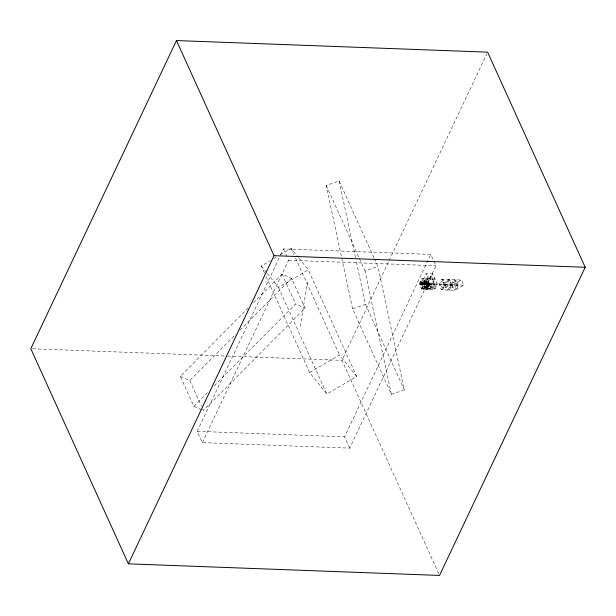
<?xml version="1.0" encoding="UTF-8"?>
<svg xmlns="http://www.w3.org/2000/svg" width="616" height="616" viewBox="0 0 616 616"><rect width="100%" height="100%" fill="white"/><g stroke="black" fill="none" stroke-linecap="round" stroke-linejoin="round"><path stroke-width="0.46" stroke-dasharray="3.08 2.31" d="M421.228 282.228L421.236 282.86L421.228 282.228L420.759 282.675C422.576 285.4 420.035 280.388 421.221 283.075C422.83 284.692 420.736 281.035 420.759 282.675C421.521 283.76 421.267 281.527 420.72 282.359M422.114 281.989L422.214 283.175L422.699 283.984L423.107 283.699L422.445 283.953L422.022 283.09M420.944 282.29C420.643 281.651 421.105 282.752 421.321 282.405M422.314 283.075L422.591 283.945L422.245 282.605M420.782 282.028L421.036 283.006L420.967 282.575M423.962 283.214L422.522 283.476C421.76 282.975 423 284.808 422.022 282.913L421.922 282.359M421.914 282.205C421.352 282.975 423 284.138 421.821 282.575L422.022 282.913M300.192 326.665L307.43 281.935M421.721 282.328L421.929 283.029M421.036 283.006L421.483 283.699L420.759 282.197M422.191 283.26L421.914 281.858M422.191 283.406L421.806 282.759C423.084 283.214 422.892 284.184 422.16 282.783M421.221 283.114L421.198 282.313M421.282 283.414L421.721 283.029M280.565 254.993L283.437 248.91L430.807 254.408L435.935 265.719L349.711 448.14L202.348 442.642L197.22 431.331L280.157 255.863M202.348 442.642L288.573 260.221L287.387 257.611M438.746 573.696L341.957 360.329L388.735 261.369M389.143 260.499L486.802 53.9M349.711 448.14L344.583 436.829L430.807 254.408M419.334 283.945L421.875 278.571L435.065 279.063L429.991 289.805L423.392 289.559L421.059 284.415L426.133 273.666L432.732 273.912L437.398 284.207L434.865 289.582L421.667 289.089L419.334 283.945L432.524 284.438L434.865 289.582M423.277 282.513L422.06 285.085L420.405 284.869L421.621 282.29L423.207 282.351L422.307 284.785M420.474 285.031L421.621 282.29M434.603 285.085L434.965 284.322L421.767 283.83C422.568 281.189 422.768 284.453 422.399 283.352M422.06 285.085L422.538 283.429L422.738 283.961L423.107 283.699L422.576 283.168M421.983 284.931L423.207 282.351M423.662 281.889L426.395 278.17M420.405 284.869L422.383 284.946L423.169 283.183M422.63 284.638L423.669 282.528L421.69 282.451M423.746 282.682L421.205 288.065L434.395 288.55L436.937 283.183L423.354 282.667M422.953 284.492L423.816 282.844L424.609 282.875M422.383 284.946L423.885 283.052M424.216 282.86L423.346 284.507L423.061 283.814L421.013 283.576L425.078 283.052L425.286 283.63L424.64 283.922M424.463 282.598L423.669 284.361L424.139 282.698L424.285 283.067M426.233 279.14L423.692 284.515L425.564 288.627L428.105 283.26L426.233 279.14L427.55 279.187L429.421 283.306L426.88 288.681L425.017 284.561L427.55 279.187M421.667 289.089L424.778 282.451L425.571 282.482M424.077 284.322L424.855 282.613M424.878 287.88L425.741 286.286L429.013 285.778L424.147 284.484L425.102 282.305L426.149 282.028L425.009 284.677M424.57 283.76L425.425 282.159L426.218 282.19M425.502 282.32L424.617 284.661L427.504 285.878L426.896 287.164L424.955 288.042C423.408 288.819 424.655 286.178 425.564 286.756L426.857 286.171L426.249 287.456M425.864 281.343L424.693 281.82M428.405 275.968L427.235 276.445M424.54 284.5L425.748 282.02M424.617 284.661L425.825 282.174M425.086 284.838L425.695 283.553L424.755 283.198M425.41 284.692L426.018 283.406L425.14 283.306M425.479 284.854L426.087 283.56M423.392 289.559L428.467 278.817L426.133 273.666M425.417 286.432L424.632 288.188L425.094 286.579L426.233 286.525M425.879 284.869L426.488 283.576L425.695 283.553M424.563 288.026L425.171 286.74M425.949 285.031L426.557 283.737M426.026 285.193L426.488 283.576M426.341 285.046L426.957 283.753L426.488 285.362M424.955 288.042L425.818 286.448M426.418 285.208L427.027 283.914M424.486 287.865L425.279 287.895L430.599 276.368L430.376 275.876M425.525 287.587L426.133 286.301M425.849 287.441L426.457 286.155M426.888 285.377L427.496 284.091M425.279 287.895L426.711 285.847L427.504 285.878M426.957 285.539L427.566 284.253L426.634 283.899M427.281 285.393L432.732 273.912M426.495 287.148L427.966 284.269M425.925 287.603L426.572 287.31L427.889 284.107M429.075 283.214L428.567 284.284L430.438 288.404L430.946 287.333L429.075 283.214L433.033 283.36L434.904 287.48L430.946 287.333M427.72 287.51L427.958 287.002M426.572 287.31L428.405 287.064L429.545 284.322M428.405 287.064L429.622 284.484M429.729 285.308L429.868 284.061M432.27 279.934L432.409 278.686M432.594 287.287L432.832 286.771L431.901 286.74M439.123 284.684L441.664 279.31L461.453 280.049L463.786 285.193L454.654 290.321L441.456 289.828L439.123 284.684L452.321 285.17L461.453 280.049M457.834 284.692L458.058 285.185L441.564 284.569L441.918 283.807M443.451 282.629L444.621 282.151M441.456 289.828L443.997 284.453L441.664 279.31M442.658 287.341L443.589 287.379L446.13 282.005L445.907 281.52M445.784 287.78L446.03 287.264L443.689 282.12M450.05 282.875L451.22 282.397M449.257 287.587L450.188 287.626L452.729 282.251L452.506 281.758M452.383 288.026L452.621 287.51L450.288 282.367M201.625 409.709L193.855 406.291L180.28 376.361L248.109 308.177M253.538 302.726L282.028 274.089L291.514 278.27L305.089 308.2L203.349 410.472L201.794 407.053M180.28 376.361L189.767 380.542L235.897 334.18M239.963 330.091L291.514 278.27M193.855 406.291L208.1 391.969M214.206 385.832L295.603 304.019L305.089 308.2M421.105 282.344L421.537 282.836L421.228 282.397M421.29 282.744L421.806 283.506M264.472 272.973L261.3 265.981L270.416 260.606M273.727 258.651L276.214 257.18M280.349 254.739L291.122 248.387L298.236 257.272M267.236 273.389L278.501 287.472L308.316 269.87L356.664 376.461L326.85 394.055L309.656 372.572L264.872 273.843M309.656 372.572L339.47 354.97L356.664 376.461M457.141 285.693L458.058 285.185M421.498 284.253L420.474 281.989L424.617 280.403L425.641 282.667M421.721 283.591L421.321 282.528M374.366 258.635L377.931 266.489L404.312 389.913L391.399 394.386L352.583 308.816L326.203 185.401L339.116 180.927L373.966 257.757M391.399 394.386L365.019 270.963L377.931 266.489M352.583 308.816L365.496 304.343L356.102 260.399M421.213 283.36L421.59 283.637L421.352 282.852M421.821 282.575L422.183 283.106M288.573 260.221L435.935 265.719M430.599 276.368L431.531 276.399M432.632 279.179L426.033 278.933L425.81 278.44M427.273 281.304L426.118 280.78M433.864 281.55L432.717 281.027M446.13 282.005L447.062 282.043M452.729 282.251L453.661 282.29M424.832 281.412L423.9 281.381L425.071 283.953M424.139 282.744L424.778 282.451M428.105 283.26L429.421 283.306M424.817 283.452L425.541 283.322M437.398 284.207L424.208 283.722L421.875 278.571M443.997 284.453L463.786 285.193M424.963 283.776L424.316 284.068M423.207 284.184L424 284.168M430.091 284.546L423.03 284.654M421.059 284.415L427.65 284.661L429.991 289.805M421.914 284.769L422.561 284.476M445.099 287.233L446.03 287.264M451.69 287.48L452.621 287.51M422.869 286.602L423.8 286.64L423.577 286.147M429.468 286.848L430.399 286.887L430.176 286.394M428.328 286.902L426.896 287.164M424.848 286.887L425.094 286.579M424.593 287.079L425.525 287.11L425.302 286.625M32.717 348.795L226.711 356.033M227.674 356.063L341.957 360.329M197.22 431.331L344.583 436.829M422.314 282.536L422.522 282.913M422.214 283.245L422.699 283.984L421.991 283.006M298.829 258.019L308.316 269.87M261.3 265.981L266.643 272.649M421.282 282.544L421.513 282.99M449.965 287.133L450.188 287.626M443.366 286.887L443.589 287.379M441.341 284.076L441.564 284.569M434.742 283.83L434.965 284.322M423.847 283.891L424.147 284.484M423.269 283.814L423.492 284.299M421.082 280.696L422.106 282.967M421.067 282.012L422.091 284.276M421.552 283.345L421.767 283.83M326.203 185.401L359.074 257.865M359.475 258.743L365.019 270.963M365.496 304.343L404.312 389.913M291.122 248.387L293.894 254.5M295.48 257.996L339.47 354.97M283.437 248.91L286.994 256.741M282.028 274.089L295.603 304.019M278.501 287.472L326.85 394.055M189.767 380.542L201.409 406.198M339.116 180.927L355.902 259.467M421.152 282.459L421.19 283.021M428.005 277.785L422.923 288.534L429.521 288.781L434.603 278.032L428.005 277.785M442.981 279.356L440.448 284.731L442.781 289.874L445.322 284.507L442.981 279.356M448.263 279.556L445.722 284.931L448.055 290.074L450.596 284.7L448.263 279.556M449.58 279.602L447.039 284.977L449.372 290.121L451.913 284.754L449.58 279.602M454.854 279.803L452.321 285.17L454.654 290.321L457.195 284.946L454.854 279.803M456.179 279.849L454.146 284.145L456.479 289.297L458.512 285L456.179 279.849"/><path stroke-width="0.92" d="M176.461 40.556L30.8 348.725L128.382 563.84L439.539 575.444L585.2 267.275L487.618 52.16L176.461 40.556L274.043 255.671L128.382 563.84M274.043 255.671L585.2 267.275"/></g></svg>
